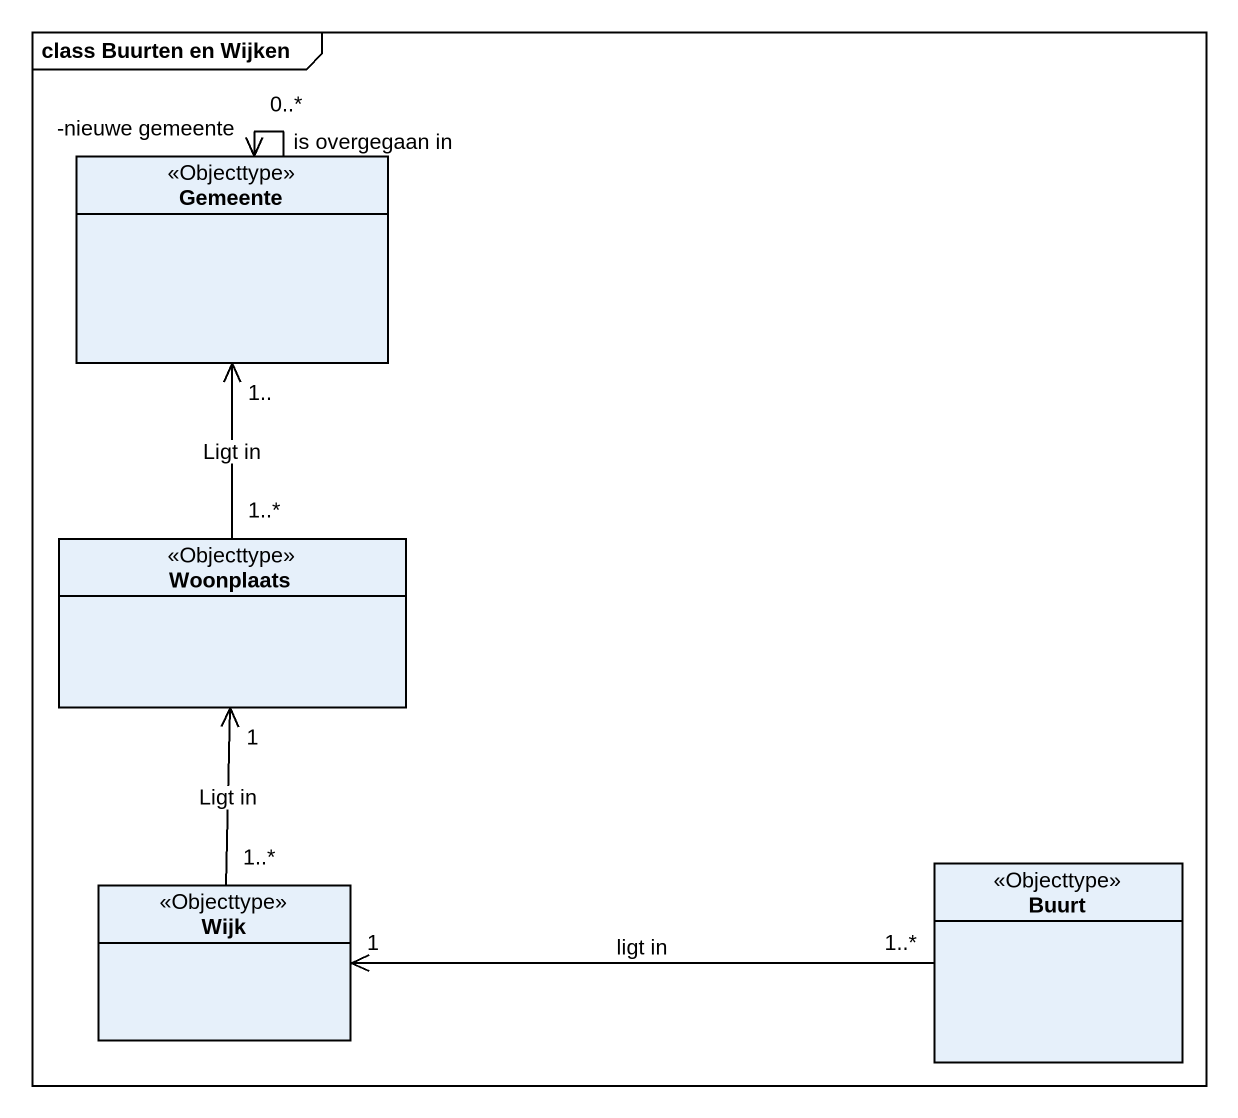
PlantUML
@startuml
mainframe class Buurten en Wijken
hide circle
hide empty members
class Gemeente <<Objecttype>>
class Woonplaats <<Objecttype>>
class Buurt <<Objecttype>>
class Wijk <<Objecttype>>
Gemeente --> "-nieuwe gemeente\n0..*" Gemeente : is overgegaan in
Woonplaats "1..*" -up-> "1.." Gemeente : Ligt in
Buurt "1..*" -left-> "1" Wijk : ligt in
Wijk "1..*" -up-> "1" Woonplaats : Ligt in
@enduml
